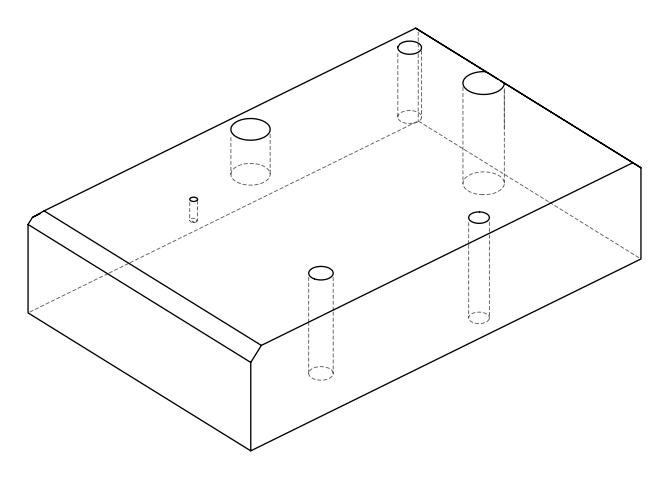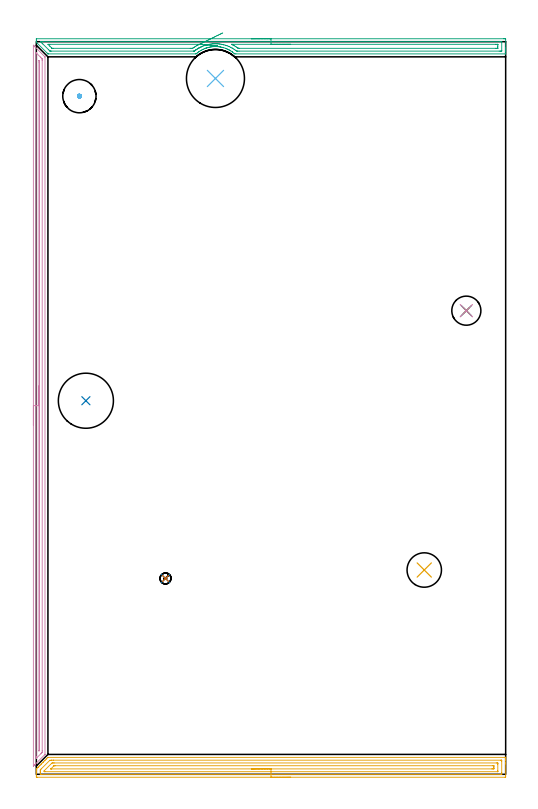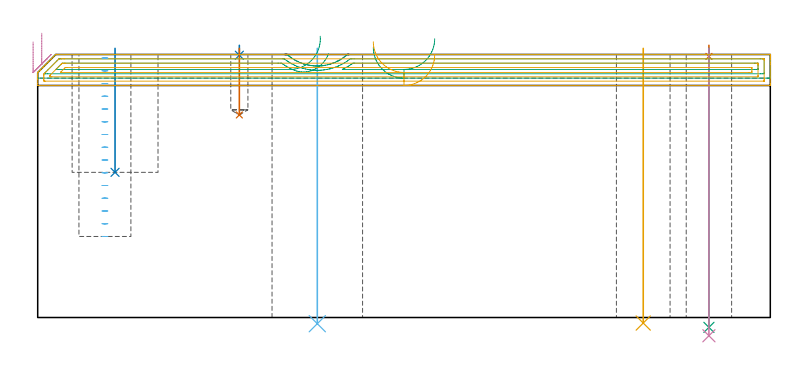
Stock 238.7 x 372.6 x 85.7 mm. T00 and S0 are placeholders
(PLAN: 12 operations, 8 tool changes, 24.9 min)
(1 SPOT_DRILL | STEP1HOLE | NXT0321_9005460120000 | 0.03 min | 2 mm3)
(2 SPOT_DRILL_1 | STEP1POCKET | NXT0321_9005460120000 | 0.03 min | 0 mm3)
(3 DRILL_THROUGH_HOLE_INTO_CENTER | STEP1HOLE | NXT0301_065 | 0.37 min | 5919 mm3)
(4 DRILL_TO_ENLARGE_THROUGH_HOLE | STEP1HOLE | UGT0301_279 | 0.38 min | 8795 mm3)
(5 INDEXABLE_INSERT_DRILL_THROUGH_HOLE_FROM_SOLID | STEP1HOLE_1 | NXT0302_006 | 0.36 min | 20584 mm3)
(6 INDEXABLE_INSERT_DRILL_THROUGH_HOLE_FROM_SOLID_1 | STEP1HOLE_2 | NXT0302_030 | 0.36 min | 58537 mm3)
(7 DRILL_BLIND_HOLE_INTO_CENTER | STEP1POCKET | UGT0301_179 | 0.09 min | 454 mm3)
(8 INDEXABLE_INSERT_DRILL_BLIND_HOLE_FROM_SOLID | STEP1POCKET_2 | UGT0302_007 | 0.16 min | 23626 mm3)
(9 AREA_MILL | FG_CHAMFER_SURFACE | UGT0205_001 | 5.92 min | 7001 mm3)
(10 AREA_MILL_1 | FG_CHAMFER_SURFACE_1 | UGT0205_001 | 8.81 min | 6369 mm3)
(11 AREA_MILL_2 | FG_CHAMFER_SURFACE_2 | UGT0205_001 | 7.81 min | 12052 mm3)
(12 MILL_BLIND_HOLE_FROM_SOLID_MATERIAL | STEP1POCKET_1 | UGT0201_133 | Spiral | 0.55 min | 13296 mm3)
(TOOL NXT0321_9005460120000 | NC Spot Drill, 142deg, 12mm, Carbide, Uncoated | D12 PA142 FL30 Z2)
(TOOL NXT0301_065 | Carbide Drill 9.4mm [860.1-0940-075A1-MM 2214] | D9.4 PA140 FL98 Z2)
(TOOL UGT0301_279 | Twist Drill 14.8 mm | D14.8 PA118 FL114 Z2)
(TOOL NXT0302_006 | Index. Insert Drill 17.5mm [880-D1750L25-05] | D17.5 PA176 FL88 Z2)
(TOOL NXT0302_030 | Index. Insert Drill 29.5mm [880-D2950L32-03] | D29.5 PA176 FL89 Z2)
(TOOL UGT0301_179 | Twist Drill 5.6 mm | D5.6 PA118 FL55 Z2)
(TOOL UGT0302_007 | Indexable Insert Drill 28mm | D28 PA180 FL50 Z2)
(TOOL UGT0205_001 | Chamfer Mill 20 x 3 x 45 deg. | D20 FL50 Z2)
(TOOL UGT0201_133 | Carbide End Mill 15.0 | D15 FL30 Z4)
(OP 1 SPOT_DRILL)
G17 G21 G94 G90
T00 M6
G54
G17 G0 G90 X218.7 Y235.8 S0 M3
G43 Z95.7 H0
G94 G81 G98 Z85.063 F250. R88.7
G80
M5
M2
(OP 2 SPOT_DRILL_1)
G17 G21 G94 G90
T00 M6
G54
G17 G0 G90 X65.7 Y99.6 S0 M3
G43 Z95.7 H0
G94 G81 G98 Z85.459 F250. R88.7
G80
M5
M2
(OP 3 DRILL_THROUGH_HOLE_INTO_CENTER)
G17 G21 G94 G90
T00 M6
G54
G17 G0 G90 X218.7 Y235.8 S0 M3
G43 Z95.7 H1
G94 G73 G98 Z-3.211 F250. Q8.891 R87.7
G80
M5
M2
(OP 4 DRILL_TO_ENLARGE_THROUGH_HOLE)
G17 G21 G94 G90
T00 M6
G54
G17 G0 G90 X218.7 Y235.8 S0 M3
G43 Z95.7 H0
G94 G73 G98 Z-5.946 F250. Q13.092 R87.7
G80
M5
M2
(OP 5 INDEXABLE_INSERT_DRILL_THROUGH_HOLE_FROM_SOLID)
G17 G21 G94 G90
T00 M6
G54
G17 G0 G90 X197.3 Y103.9 S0 M3
G43 Z95.7 H1
G94 G81 G98 Z-1.806 F250. R87.7
G80
M5
M2
(OP 6 INDEXABLE_INSERT_DRILL_THROUGH_HOLE_FROM_SOLID_1)
G17 G21 G94 G90
T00 M6
G54
G17 G0 G90 X91.1 Y353.9 S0 M3
G43 Z95.7 H1
G94 G81 G98 Z-2.015 F250. R87.7
G80
M5
M2
(OP 7 DRILL_BLIND_HOLE_INTO_CENTER)
G17 G21 G94 G90
T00 M6
G54
G17 G0 G90 X65.7 Y99.6 S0 M3
G43 Z95.7 H0
G94 G81 G98 Z66. F250. R87.7
G80
M5
M2
(OP 8 INDEXABLE_INSERT_DRILL_BLIND_HOLE_FROM_SOLID)
G17 G21 G94 G90
T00 M6
G54
G17 G0 G90 X25.2 Y190. S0 M3
G43 Z95.7 H0
G94 G81 G98 Z47.3 F250. R87.7
G80
M5
M2
(OP 9 AREA_MILL)
G17 G21 G94 G90
T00 M6
G54
G17 G0 G90 X109.35 Y374.1 S1061 M3
G43 Z95.7 H0
Z88.
G94 G1 X109.388 Z87.128 F250.
X109.502 Z86.264
X109.691 Z85.412
X109.953 Z84.58
X110.287 Z83.774
X110.69 Z83.
X111.159 Z82.264
X111.69 Z81.572
X112.279 Z80.929
X112.922 Z80.34
X113.614 Z79.809
X114.35 Z79.34
X115.124 Z78.937
X115.93 Z78.603
X116.762 Z78.341
X117.614 Z78.152
X118.478 Z78.038
X119.35 Z78.
X237.73
X238.09 Y374.099 Z78.001
X238.446 Y374.096 Z78.002
X238.69 Y374.093 Z78.004
X238.7 Y373.748 Z78.349
Y369.376 Z82.718
Y368.822 Z83.275
Y368.501 Z83.595
Y367.947 Z84.149
Y367.627 Z84.468
Y366.658 Z85.441
X238.697 Y366.526 Z85.566
X238.69 Y366.402 Z85.688
X238.536 Y366.4 Z85.7
X101.494
X100.932 Y366.398 Z85.682
X100.779 Y366.527 Z85.568
X100.616 Y366.664 Z85.433
X100.602 Y366.675 Z85.422
X99.724 Y367.364 Z84.735
X99.662 Y367.409 Z84.69
X98.832 Y367.955 Z84.143
X98.538 Y368.133 Z83.967
X98.242 Y368.303 Z83.797
X97.923 Y368.471 Z83.626
X97.863 Y368.501 Z83.597
X97.495 Y368.684 Z83.414
X97.03 Y368.898 Z83.198
X96.681 Y369.048 Z83.051
X96.312 Y369.196 Z82.903
X96.155 Y369.252 Z82.847
X95.263 Y369.541 Z82.556
X94.818 Y369.669 Z82.43
X94.352 Y369.777 Z82.319
X93.599 Y369.924 Z82.174
X93.479 Y369.947 Z82.15
X93.459 Y369.95 Z82.147
X93.033 Y370.017 Z82.082
X92.587 Y370.07 Z82.026
X92.567 Y370.072 Z82.024
X92.397 Y370.089 Z82.007
X92.023 Y370.107 Z81.982
X91.722 Y370.126 Z81.97
X91.695 Y370.127 Z81.967
X91.674 Z81.964
X91.242 Y370.132 Z81.958
X91.197 Z81.956
X91.15 Y370.133 Z81.954
X90.781 Y370.137 Z81.958
X90.687 Y370.135 Z81.963
X90.357 Y370.125 Z81.973
X89.911 Y370.098 Z81.999
X89.803 Y370.089 Z82.008
X89.667 Y370.073 Z82.025
X89.019 Y369.99 Z82.103
X88.826 Y369.959 Z82.139
X88.553 Y369.911 Z82.188
X88.126 Y369.835 Z82.262
X87.656 Y369.724 Z82.372
X87.492 Y369.686 Z82.412
X87.234 Y369.625 Z82.473
X86.787 Y369.499 Z82.597
X86.744 Y369.485 Z82.611
X86.615 Y369.443 Z82.652
X86.518 Y369.414 Z82.685
X86.317 Y369.347 Z82.749
X86.116 Y369.277 Z82.822
X85.889 Y369.196 Z82.902
X85.45 Y369.015 Z83.081
X84.917 Y368.773 Z83.327
X84.558 Y368.607 Z83.489
X83.96 Y368.303 Z83.796
X83.666 Y368.132 Z83.966
X82.868 Y367.627 Z84.469
X82.774 Y367.568 Z84.529
X82.541 Y367.409 Z84.69
X82.062 Y367.044 Z85.056
X81.882 Y366.905 Z85.191
X81.56 Y366.641 Z85.457
X81.408 Y366.514 Z85.582
X81.274 Y366.405 Z85.691
X80.96 Y366.4 Z85.7
X5.967
X5.906 Y366.405 Z85.69
X5.869 Y366.433 Z85.663
X5.649 Y366.651 Z85.449
X5.547 Y366.752 Z85.347
X0.299 Y371.999 Z80.097
X0.164 Y372.135 Z79.963
X0.025 Y372.27 Z79.82
X0.01 Y372.297 Z79.792
X0.001 Y372.317 Z79.772
X0. Y372.447 Z79.646
Y372.698 Z79.401
Y373.106 Z78.993
Y373.748 Z78.348
X0.001 Y374.067 Z78.03
X0.003 Y374.091 Z78.005
X0.164 Y374.1 Z78.
X119.35
Y372.686 Z79.414
X235.603
X236.304 Y372.683 Z79.417
X236.654 Y372.68 Z79.42
X236.689 Y372.679 Z79.421
X236.693 Y372.618 Z79.482
X236.697 Y372.515 Z79.585
X236.7 Y372.386 Z79.714
Y368.114 Z83.986
X236.697 Y367.985 Z84.115
X236.693 Y367.882 Z84.218
X236.689 Y367.821 Z84.279
X236.654 Y367.82 Z84.28
X236.304 Y367.816 Z84.284
X236.113 Y367.815 Z84.285
X235.412 Y367.814 Z84.286
X103.089
X102.387 Y367.815 Z84.285
X102.194 Y367.816 Z84.284
X101.85 Y367.821 Z84.279
X101.494 Y368.084 Z84.016
X100.925 Y368.501 Z83.599
X100.602 Y368.716 Z83.384
X99.951 Y369.138 Z82.962
X99.709 Y369.279 Z82.821
X99.536 Y369.376 Z82.724
X98.816 Y369.749 Z82.351
X98.07 Y370.106 Z81.994
X97.923 Y370.169 Z81.931
X97.728 Y370.25 Z81.85
X97.03 Y370.516 Z81.584
X96.615 Y370.657 Z81.443
X96.138 Y370.807 Z81.293
X95.334 Y371.037 Z81.063
X95.283 Y371.051 Z81.049
X95.245 Y371.06 Z81.04
X94.964 Y371.124 Z80.976
X94.352 Y371.244 Z80.856
X94.202 Y371.271 Z80.829
X93.459 Y371.392 Z80.708
X93.145 Y371.432 Z80.668
X92.567 Y371.493 Z80.607
X92.167 Y371.516 Z80.584
X91.674 Y371.538 Z80.562
X91.244 Y371.545 Z80.555
X90.781 Y371.547 Z80.553
X90.362 Y371.535 Z80.565
X89.888 Y371.51 Z80.59
X89.521 Y371.484 Z80.616
X88.995 Y371.42 Z80.68
X88.728 Y371.386 Z80.714
X88.103 Y371.285 Z80.815
X87.964 Y371.26 Z80.84
X87.267 Y371.124 Z80.976
X86.452 Y370.927 Z81.173
X86.39 Y370.91 Z81.19
X86.317 Y370.888 Z81.212
X85.821 Y370.736 Z81.364
X85.424 Y370.607 Z81.493
X85.157 Y370.512 Z81.588
X84.532 Y370.275 Z81.825
X84.514 Y370.268 Z81.832
X84.472 Y370.25 Z81.85
X83.902 Y369.992 Z82.108
X83.795 Y369.943 Z82.157
X83.639 Y369.869 Z82.231
X83.303 Y369.704 Z82.396
X82.746 Y369.425 Z82.675
X82.713 Y369.408 Z82.692
X82.657 Y369.376 Z82.724
X82.162 Y369.073 Z83.027
X81.853 Y368.881 Z83.219
X81.619 Y368.731 Z83.369
X81.268 Y368.501 Z83.599
X81.087 Y368.377 Z83.723
X81.041 Y368.344 Z83.756
X80.391 Y367.86 Z84.24
X80.327 Y367.821 Z84.279
X80.243 Y367.819 Z84.281
X80.068 Y367.816 Z84.284
X79.876 Y367.815 Z84.285
X7.561 Y367.814 Z84.286
X7.21 Y367.816 Z84.284
X7.035 Y367.819 Z84.281
X6.952 Y367.821 Z84.279
X6.86 Y367.901 Z84.199
X6.25 Y368.501 Z83.599
X3.288 Y371.461 Z80.639
X2.752 Y371.999 Z80.101
X2.396 Y372.357 Z79.743
X2.13 Y372.632 Z79.468
X2.097 Y372.679 Z79.421
X2.186 Y372.681 Z79.419
X2.396 Y372.684 Z79.416
X2.587 Y372.685 Z79.415
X3.288 Y372.686 Z79.414
X119.35
Y371.271 Z80.829
X233.626
X234.37 Y371.27 Z80.83
X234.519 Y371.268 Z80.832
X234.667 Y371.265 Z80.835
X234.691 Y371.257 Z80.843
X234.694 Y371.23 Z80.87
X234.698 Y371.183 Z80.917
X234.699 Y371.124 Z80.976
X234.7 Y370.947 Z81.153
Y370.073 Z82.027
X234.697 Y369.376 Z82.724
X234.694 Y369.287 Z82.813
X234.69 Y369.244 Z82.856
X234.684 Y369.235 Z82.865
X234.665 Y369.233 Z82.867
X234.519 Y369.23 Z82.87
X233.776 Y369.229 Z82.871
X233.626 Y369.228 Z82.872
X103.28 Y369.229 Z82.871
X103.13 Y369.23 Z82.87
X102.829 Y369.233 Z82.867
X102.746 Y369.235 Z82.865
X102.705 Y369.25 Z82.85
X102.647 Y369.289 Z82.811
X102.523 Y369.376 Z82.724
X102.387 Y369.471 Z82.629
X102.065 Y369.691 Z82.409
X101.494 Y370.053 Z82.047
X101.176 Y370.25 Z81.85
X100.602 Y370.574 Z81.526
X99.886 Y370.951 Z81.149
X99.524 Y371.124 Z80.976
X99.322 Y371.226 Z80.874
X99.254 Y371.266 Z80.834
X99.308 Y371.268 Z80.832
X99.408 Y371.27 Z80.83
X99.559 Y371.271 Z80.829
X99.709
X119.35
X120.222 Z80.867
X121.087 Y371.272 Z80.98
X121.938 Z81.169
X122.77 Z81.432
X123.576 Z81.765
X124.35 Z82.168
X125.086 Z82.637
X125.778 Z83.168
X126.421 Z83.757
X127.01 Z84.401
X127.542 Z85.093
X128.01 Z85.828
X128.413 Z86.602
X128.747 Z87.408
X129.009 Z88.24
X129.198 Z89.092
X129.312 Z89.957
X129.35 Z90.828
G0 X94.792 Y377.066 Z85.963
G1 X94.446 Y376.896 Z85.181
X94.039 Y376.696 Z84.435
X93.575 Y376.468 Z83.732
X93.059 Y376.214 Z83.077
X92.493 Y375.936 Z82.474
X91.882 Y375.636 Z81.928
X91.23 Y375.316 Z81.444
X90.543 Y374.979 Z81.025
X89.827 Y374.627 Z80.674
X89.085 Y374.262 Z80.395
X88.324 Y373.889 Z80.188
X87.55 Y373.508 Z80.056
X86.769 Y373.125 Z79.999
X85.986 Y372.74 Z80.019
X85.208 Y372.358 Z80.115
X84.44 Y371.981 Z80.285
X83.688 Y371.611 Z80.53
X82.959 Y371.253 Z80.847
X82.133 Y370.851 Z81.249
X81.853 Y370.71 Z81.39
X81.547 Y370.55 Z81.55
X81.023 Y370.25 Z81.85
X80.984 Y370.227 Z81.873
X80.96 Y370.213 Z81.887
X80.442 Y369.884 Z82.216
X80.068 Y369.644 Z82.456
X79.904 Y369.536 Z82.564
X79.669 Y369.376 Z82.724
X79.469 Y369.237 Z82.863
X79.321 Y369.232 Z82.868
X79.175 Y369.23 Z82.87
X78.432 Y369.229 Z82.871
X78.282 Y369.228 Z82.872
X8.645 Y369.229 Z82.871
X7.998 Y369.235 Z82.865
X7.932 Y369.28 Z82.82
X7.827 Y369.376 Z82.724
X7.752 Y369.448 Z82.652
X6.86 Y370.34 Z81.76
X6.078 Y371.124 Z80.976
X5.967 Y371.241 Z80.859
X5.958 Y371.266 Z80.834
X6.86 Y371.271 Z80.829
X82.669
X82.746 Y371.269 Z80.831
X82.823 Y371.265 Z80.835
X82.959 Y371.253 Z80.847
X83.821 Y371.18 Z80.958
X84.67 Y371.108 Z81.144
X85.5 Y371.038 Z81.404
X86.304 Y370.97 Z81.735
X87.076 Y370.905 Z82.136
X87.811 Y370.842 Z82.602
X88.502 Y370.784 Z83.131
X89.145 Y370.73 Z83.718
X89.734 Y370.68 Z84.36
X90.266 Y370.635 Z85.05
X90.735 Y370.595 Z85.784
X91.139 Y370.561 Z86.557
X91.474 Y370.532 Z87.362
X91.738 Y370.51 Z88.193
X91.929 Y370.494 Z89.044
X92.045 Y370.484 Z89.909
X92.086 Y370.481 Z90.78
X92.051 Y370.484 Z91.652
G0 Z95.7
M5
M2
(OP 10 AREA_MILL_1)
G17 G21 G94 G90
T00 M6
G54
G17 G0 G90 X-1.5 Y177.5 S1061 M3
G43 Z95.7 H0
Z89.8
G94 G1 Y177.538 Z88.928 F250.
Y177.652 Z88.064
Y177.841 Z87.212
Y178.103 Z86.38
Y178.437 Z85.574
Y178.84 Z84.8
Y179.308 Z84.064
Y179.84 Z83.372
Y180.429 Z82.729
Y181.072 Z82.14
Y181.764 Z81.608
Y182.5 Z81.14
Y183.274 Z80.737
Y184.08 Z80.403
Y184.912 Z80.141
Y185.764 Z79.952
Y186.628 Z79.838
Y187.5 Z79.8
Y370.745
X-1.498 Y370.798 Z79.799
X-1.495 Y370.796 Z79.802
X-1.328 Y370.629 Z79.97
X-1.169 Y370.471 Z80.126
X-1.016 Y370.318 Z80.281
X-0.881 Y370.182 Z80.416
X-0.732 Y370.034 Z80.563
X-0.59 Y369.891 Z80.708
X-0.435 Y369.736 Z80.863
X-0.296 Y369.598 Z81.
X4.177 Y365.123 Z85.477
X4.365 Y364.933 Z85.661
X4.395 Y364.894 Z85.69
X4.4 Y364.823 Z85.7
Y10.177
X4.395 Y10.105 Z85.69
X4.365 Y10.067 Z85.661
X4.177 Y9.877 Z85.477
X-0.296 Y5.402 Z81.
X-0.435 Y5.264 Z80.863
X-0.59 Y5.109 Z80.708
X-0.732 Y4.966 Z80.563
X-0.881 Y4.817 Z80.416
X-1.016 Y4.683 Z80.281
X-1.169 Y4.529 Z80.126
X-1.328 Y4.371 Z79.97
X-1.495 Y4.204 Z79.802
X-1.499 Y4.202 Z79.799
X-1.5 Y4.371 Z79.8
Y187.5
X-0.086 Z81.214
X-0.085 Y366.609 Z81.215
X-0.084 Y366.805 Z81.216
X-0.081 Y366.901 Z81.219
X-0.079 Y366.915 Z81.221
X-0.074 Y366.913 Z81.226
X-0.042 Y366.885 Z81.258
X0.24 Y366.609 Z81.54
X2.028 Y364.823 Z83.328
X2.323 Y364.525 Z83.623
X2.911 Y363.929 Z84.211
X2.979 Y363.84 Z84.279
X2.981 Y363.759 Z84.281
X2.984 Y363.59 Z84.284
X2.985 Y363.251 Z84.285
X2.986 Y363.036 Z84.286
X2.985 Y11.964 Z84.285
X2.981 Y11.29 Z84.281
X2.979 Y11.18 Z84.279
X2.971 Y11.132 Z84.271
X2.916 Y11.071 Z84.216
X2.618 Y10.769 Z83.918
X2.323 Y10.472 Z83.623
X0.241 Y8.391 Z81.541
X0.031 Y8.186 Z81.331
X-0.036 Y8.125 Z81.264
X-0.079 Y8.089 Z81.221
X-0.082 Y8.172 Z81.218
X-0.084 Y8.391 Z81.216
X-0.085 Y8.782 Z81.215
X-0.086 Y9.069 Z81.214
Y187.5
X1.328 Z82.628
X1.329 Y362.267 Z82.629
X1.333 Y363.036 Z82.633
X1.334 Y363.043 Z82.634
X1.357 Y363.036 Z82.657
X1.45 Y362.945 Z82.75
X1.544 Y362.845 Z82.844
X1.565 Y362.811 Z82.865
X1.568 Y362.682 Z82.868
X1.57 Y362.516 Z82.87
X1.571 Y362.267 Z82.871
X1.572 Y362.143 Z82.872
X1.571 Y12.733 Z82.871
X1.565 Y12.198 Z82.865
X1.533 Y12.144 Z82.833
X1.45 Y12.052 Z82.75
X1.407 Y12.008 Z82.707
X1.363 Y11.964 Z82.663
X1.347 Y11.956 Z82.647
X1.334 Y11.952 Z82.634
X1.332 Y11.964 Z82.632
X1.33 Y11.985 Z82.63
X1.329 Y12.088 Z82.629
X1.328 Y187.5 Z82.628
Y188.372 Z82.666
Y189.236 Z82.78
Y190.088 Z82.969
Y190.92 Z83.231
Y191.726 Z83.565
Y192.5 Z83.968
Y193.236 Z84.437
Y193.928 Z84.968
Y194.571 Z85.557
Y195.16 Z86.201
Y195.692 Z86.893
Y196.16 Z87.628
Y196.563 Z88.402
Y196.897 Z89.208
Y197.159 Z90.04
Y197.348 Z90.892
Y197.462 Z91.757
Y197.5 Z92.628
G0 Z95.7
M5
M2
(OP 11 AREA_MILL_2)
G17 G21 G94 G90
T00 M6
G54
G17 G0 G90 X129.35 Y-1.5 S1061 M3
G43 Z95.7 H0
Z85.6
G94 G1 X129.312 Z84.728 F250.
X129.198 Z83.864
X129.009 Z83.012
X128.747 Z82.18
X128.413 Z81.374
X128.01 Z80.6
X127.542 Z79.864
X127.01 Z79.172
X126.421 Z78.529
X125.778 Z77.94
X125.086 Z77.408
X124.35 Z76.94
X123.576 Z76.537
X122.77 Z76.203
X121.938 Z75.941
X121.087 Z75.752
X120.222 Z75.638
X119.35 Z75.6
X0.61
X0.024 Y-1.493 Z75.603
X0.007 Y-1.491 Z75.605
X0. Y-0.908 Z76.187
Y0.549 Z77.645
Y0.875 Z77.971
Y1.529 Z78.629
Y2.005 Z79.104
X0.008 Y2.659 Z79.758
X0.01 Y2.698 Z79.797
X0.164 Y2.865 Z79.963
X0.791 Y3.492 Z80.591
X0.848 Y3.55 Z80.647
X0.908 Y3.609 Z80.707
X1.565 Y4.265 Z81.365
X1.74 Y4.442 Z81.538
X1.8 Y4.502 Z81.599
X2.453 Y5.153 Z82.253
X2.631 Y5.333 Z82.43
X2.693 Y5.394 Z82.492
X3.341 Y6.041 Z83.141
X3.523 Y6.225 Z83.321
X4.229 Y6.929 Z84.029
X4.415 Y7.116 Z84.213
X5.074 Y7.774 Z84.874
X5.773 Y8.472 Z85.572
X5.906 Y8.596 Z85.691
X5.967 Y8.6 Z85.7
X238.536
X238.695 Z85.691
X238.696 Z85.69
X238.698 Y8.547 Z85.638
X238.7 Y8.166 Z85.265
Y7.77 Z84.869
Y7.116 Z84.211
Y5.898 Z82.995
Y5.333 Z82.427
Y-0.908 Z76.19
X238.698 Y-1.192 Z75.905
X238.69 Y-1.492 Z75.606
X238.39 Y-1.499 Z75.599
X119.35 Y-1.5 Z75.6
Y-0.086 Z77.014
X2.396 Y-0.085 Z77.015
X2.326 Y-0.084 Z77.016
X2.187 Y-0.079 Z77.021
X2.01 Y-0.066 Z77.034
X2.008 Y-0.016 Z77.084
X2.002 Y0.378 Z77.478
X2. Y0.875 Z77.975
Y1.27 Z78.37
X2.004 Y1.767 Z78.867
X2.009 Y2.153 Z79.253
X2.028 Y2.267 Z79.367
X2.108 Y2.35 Z79.45
X2.396 Y2.646 Z79.746
X6.863 Y7.113 Z84.213
X6.87 Y7.116 Z84.216
X7.688 Y7.18 Z84.28
X7.752 Y7.182 Z84.282
X8.575 Y7.186 Z84.286
X8.645
X236.304 Y7.185 Z84.285
X236.374 Y7.184 Z84.284
X236.513 Y7.179 Z84.279
X236.69 Y7.166 Z84.266
X236.692 Y7.116 Z84.216
X236.698 Y6.723 Z83.823
X236.7 Y0.875 Z77.975
Y0.481 Z77.581
X236.696 Y-0.016 Z77.084
X236.693 Y-0.065 Z77.035
X236.691 Y-0.073 Z77.027
X236.674 Y-0.079 Z77.021
X236.584 Y-0.082 Z77.018
X236.444 Y-0.085 Z77.015
X119.35 Y-0.086 Z77.014
Y1.328 Z78.428
X4.62 Y1.329 Z78.429
X4.181 Y1.331 Z78.431
X4.036 Y1.334 Z78.434
X4.018 Y1.335 Z78.435
X4.01 Y1.37 Z78.47
X4.006 Y1.466 Z78.566
X4.005 Y1.586 Z78.686
X4.01 Y1.767 Z78.867
X4.018 Y1.808 Z78.908
X4.042 Y1.837 Z78.937
X4.075 Y1.873 Z78.973
X4.181 Y1.982 Z79.082
X7.643 Y5.443 Z82.543
X7.752 Y5.549 Z82.649
X7.984 Y5.764 Z82.864
X8.21 Y5.768 Z82.868
X8.645 Y5.77 Z82.87
X9.099 Y5.771 Z82.871
X234.08
X234.519 Y5.769 Z82.869
X234.664 Y5.766 Z82.866
X234.682 Y5.765 Z82.865
X234.69 Y5.73 Z82.83
X234.695 Y5.634 Z82.734
X234.698 Y5.514 Z82.614
X234.7 Y5.333 Z82.433
Y5.152 Z82.252
Y1.767 Z78.867
Y1.586 Z78.686
X234.696 Y1.405 Z78.505
X234.692 Y1.354 Z78.454
X234.688 Y1.334 Z78.434
X234.682 Y1.333 Z78.433
X234.629 Y1.33 Z78.43
X234.519 Y1.329 Z78.429
X119.35 Y1.328 Z78.428
Y2.743 Z79.843
X7.668
X7.467 Y2.745 Z79.845
X7.417 Y2.747 Z79.847
X7.408 Y2.75 Z79.85
X7.407 Y2.752 Z79.852
X7.426 Y2.775 Z79.875
X7.53 Y2.881 Z79.981
X7.646 Y2.998 Z80.098
X8.645 Y3.997 Z81.097
X8.868 Y4.219 Z81.319
X8.966 Y4.314 Z81.414
X8.997 Y4.34 Z81.44
X9.012 Y4.35 Z81.45
X9.033 Y4.352 Z81.452
X9.134 Y4.355 Z81.455
X9.538 Y4.357 Z81.457
X9.622
X231.925
X232.657 Y4.35 Z81.45
X232.69 Y4.347 Z81.447
X232.693 Y4.301 Z81.401
X232.697 Y4.199 Z81.299
X232.699 Y3.994 Z81.094
X232.7 Y3.583 Z80.683
X232.699 Y3.121 Z80.221
X232.697 Y2.906 Z80.006
X232.693 Y2.799 Z79.899
X232.69 Y2.752 Z79.852
X232.642 Y2.749 Z79.849
X231.84 Y2.743 Z79.843
X231.756
X119.35
X118.478 Z79.881
X117.614 Z79.995
X116.762 Z80.183
X115.93 Z80.446
X115.124 Z80.78
X114.35 Z81.182
X113.614 Z81.651
X112.922 Z82.182
X112.279 Z82.772
X111.69 Z83.415
X111.159 Z84.107
X110.69 Z84.843
X110.287 Z85.616
X109.953 Z86.422
X109.691 Z87.254
X109.502 Z88.106
X109.388 Z88.971
X109.35 Z89.843
G0 Z95.7
M5
M2
(OP 12 MILL_BLIND_HOLE_FROM_SOLID_MATERIAL)
G17 G21 G94 G90
T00 M6
G54
G17 G0 G90 X21.9 Y344.9 S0 M3
G43 Z95.7 H0
Z84.547
G94 G3 X22.375 Y345.375 R0.475 F250.
X21.9 Y345.85 R0.475
X20.95 Y344.9 R0.95
X21.9 Y345.85 R-0.95
X21.425 Y345.375 R0.475
X21.9 Y344.9 R0.475
G0 Z80.393
G3 X22.375 Y345.375 R0.475
X21.9 Y345.85 R0.475
X20.95 Y344.9 R0.95
X21.9 Y345.85 R-0.95
X21.425 Y345.375 R0.475
X21.9 Y344.9 R0.475
G0 Z76.24
G3 X22.375 Y345.375 R0.475
X21.9 Y345.85 R0.475
X20.95 Y344.9 R0.95
X21.9 Y345.85 R-0.95
X21.425 Y345.375 R0.475
X21.9 Y344.9 R0.475
G0 Z72.087
G3 X22.375 Y345.375 R0.475
X21.9 Y345.85 R0.475
X20.95 Y344.9 R0.95
X21.9 Y345.85 R-0.95
X21.425 Y345.375 R0.475
X21.9 Y344.9 R0.475
G0 Z67.933
G3 X22.375 Y345.375 R0.475
X21.9 Y345.85 R0.475
X20.95 Y344.9 R0.95
X21.9 Y345.85 R-0.95
X21.425 Y345.375 R0.475
X21.9 Y344.9 R0.475
G0 Z63.78
G3 X22.375 Y345.375 R0.475
X21.9 Y345.85 R0.475
X20.95 Y344.9 R0.95
X21.9 Y345.85 R-0.95
X21.425 Y345.375 R0.475
X21.9 Y344.9 R0.475
G0 Z59.627
G3 X22.375 Y345.375 R0.475
X21.9 Y345.85 R0.475
X20.95 Y344.9 R0.95
X21.9 Y345.85 R-0.95
X21.425 Y345.375 R0.475
X21.9 Y344.9 R0.475
G0 Z55.473
G3 X22.375 Y345.375 R0.475
X21.9 Y345.85 R0.475
X20.95 Y344.9 R0.95
X21.9 Y345.85 R-0.95
X21.425 Y345.375 R0.475
X21.9 Y344.9 R0.475
G0 Z51.32
G3 X22.375 Y345.375 R0.475
X21.9 Y345.85 R0.475
X20.95 Y344.9 R0.95
X21.9 Y345.85 R-0.95
X21.425 Y345.375 R0.475
X21.9 Y344.9 R0.475
G0 Z47.167
G3 X22.375 Y345.375 R0.475
X21.9 Y345.85 R0.475
X20.95 Y344.9 R0.95
X21.9 Y345.85 R-0.95
X21.425 Y345.375 R0.475
X21.9 Y344.9 R0.475
G0 Z43.013
G3 X22.375 Y345.375 R0.475
X21.9 Y345.85 R0.475
X20.95 Y344.9 R0.95
X21.9 Y345.85 R-0.95
X21.425 Y345.375 R0.475
X21.9 Y344.9 R0.475
G0 Z38.86
G3 X22.375 Y345.375 R0.475
X21.9 Y345.85 R0.475
X20.95 Y344.9 R0.95
X21.9 Y345.85 R-0.95
X21.425 Y345.375 R0.475
X21.9 Y344.9 R0.475
G0 Z34.707
G3 X22.375 Y345.375 R0.475
X21.9 Y345.85 R0.475
X20.95 Y344.9 R0.95
X21.9 Y345.85 R-0.95
X21.425 Y345.375 R0.475
X21.9 Y344.9 R0.475
G0 Z30.553
G3 X22.375 Y345.375 R0.475
X21.9 Y345.85 R0.475
X20.95 Y344.9 R0.95
X21.9 Y345.85 R-0.95
X21.425 Y345.375 R0.475
X21.9 Y344.9 R0.475
G0 Z26.4
G3 X22.375 Y345.375 R0.475
X21.9 Y345.85 R0.475
X20.95 Y344.9 R0.95
X21.9 Y345.85 R-0.95
X21.425 Y345.375 R0.475
X21.9 Y344.9 R0.475
G0 Z95.7
M5
M2
